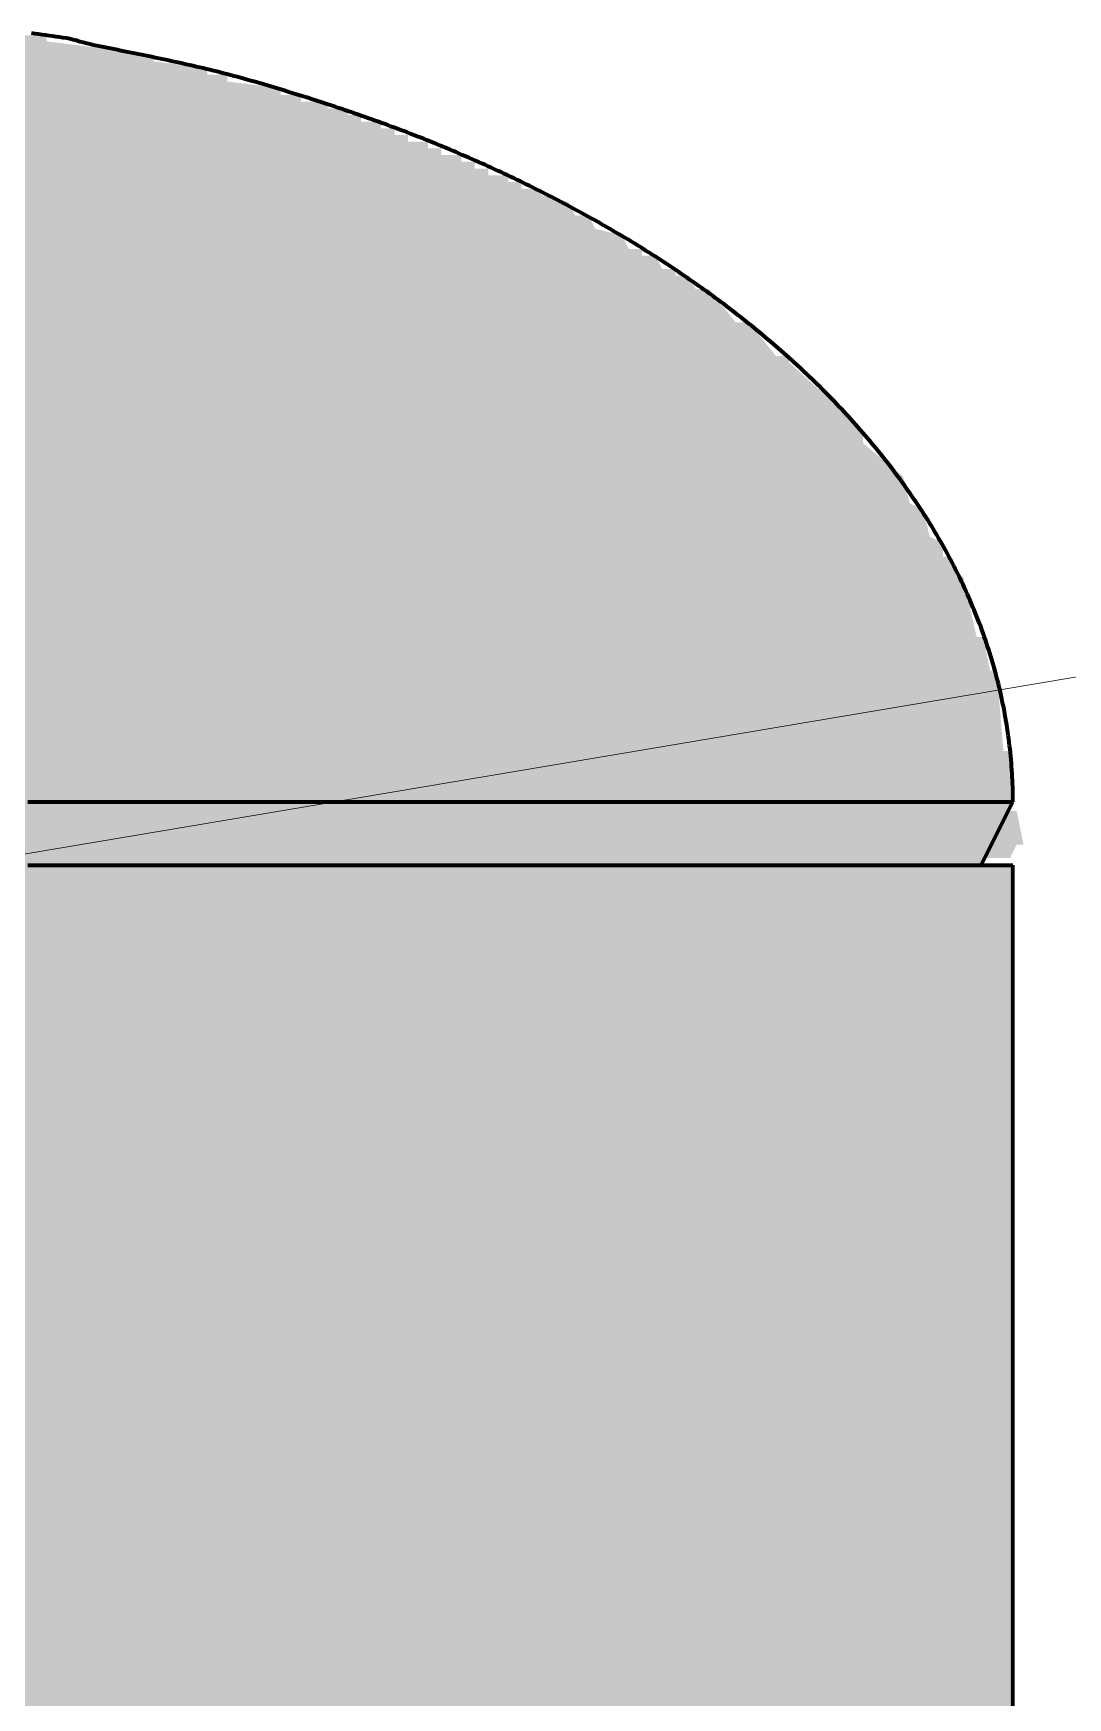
# Model space of a CAD drawing. Header units: millimetres. Extents: x 0 to 1554, y 0 to 420.
# Drawn here: x 1225.86 to 1241.32, y 168.35 to 193.22 of the extents above; entities that cross this region are included whole.
import ezdxf

# ---------------------------------------------------------------- set-up
doc = ezdxf.new("R2010")
doc.units = ezdxf.units.MM
for name, color, linetype, lineweight in [('01-VISIBLE', 7, 'CONTINUOUS', 70), ('08-FINA', 5, 'CONTINUOUS', 18), ('13-GRAFICA', 30, 'CONTINUOUS', 18)]:
    doc.layers.add(name, color=color, linetype=linetype, lineweight=lineweight)

msp = doc.modelspace()

# ---------------------------------------------------------------- hatches: boundary and pattern name
at = {"layer": '13-GRAFICA', "true_color": 0xb21820}
h = msp.add_hatch(color=7, dxfattribs=at)
h.dxf.hatch_style = 1
h.paths.add_polyline_path([(1201.557, 182), (1201.658, 182), (1201.658, 182.3), (1201.757, 182.3), (1201.757, 182.5), (1201.858, 182.5), (1201.858, 182.8), (1201.957, 182.8), (1201.957, 183), (1202.057, 183), (1202.057, 183.3), (1202.158, 183.3), (1202.158, 183.5), (1202.257, 183.5), (1202.257, 183.8), (1202.358, 183.8), (1202.358, 184), (1202.457, 184), (1202.457, 184.3), (1202.557, 184.3), (1202.557, 184.5), (1202.658, 184.5), (1202.658, 184.8), (1202.757, 184.8), (1202.757, 185), (1202.858, 185), (1202.858, 185.2), (1203.057, 185.3), (1203.057, 185.5), (1203.158, 185.5), (1203.257, 185.8), (1203.557, 186), (1203.557, 186.2), (1203.658, 186.2), (1203.757, 186.5), (1204.057, 186.7), (1204.057, 186.9), (1204.158, 186.9), (1204.257, 187.2), (1204.557, 187.4), (1204.557, 187.6), (1204.757, 187.7), (1204.858, 188), (1205.057, 188), (1205.257, 188.3), (1205.457, 188.3), (1205.557, 188.5), (1205.757, 188.5), (1205.957, 188.8), (1206.158, 188.8), (1206.358, 189.1), (1206.557, 189.1), (1206.658, 189.3), (1206.858, 189.3), (1207.057, 189.6), (1207.257, 189.6), (1207.457, 189.9), (1207.658, 189.9), (1207.858, 190.2), (1208.057, 190.2), (1208.158, 190.4), (1208.358, 190.4), (1208.557, 190.7), (1208.757, 190.7), (1208.757, 190.8), (1208.957, 190.8), (1208.957, 190.9), (1209.557, 191), (1209.557, 191.1), (1209.757, 191.1), (1209.757, 191.2), (1210.057, 191.2), (1210.057, 191.3), (1210.957, 191.5), (1210.957, 191.6), (1211.158, 191.6), (1211.158, 191.7), (1212.057, 191.9), (1212.057, 192), (1212.257, 192), (1212.257, 192.1), (1213.158, 192.3), (1213.158, 192.4), (1213.358, 192.4), (1213.358, 192.5), (1213.658, 192.5), (1213.658, 192.6), (1213.957, 192.6), (1213.957, 192.7), (1214.257, 192.7), (1214.257, 192.8), (1214.557, 192.8), (1214.557, 192.9), (1215.557, 193), (1215.557, 193.1), (1216.057, 193.1), (1216.057, 193.2), (1216.257, 193.2), (1216.257, 193.1), (1216.658, 193.1), (1216.658, 193.2), (1218.557, 193.2), (1218.557, 193.1), (1220.158, 193.1), (1220.158, 193.2), (1222.957, 193.2), (1222.957, 193.1), (1226.057, 193.2), (1226.057, 193.1), (1227.658, 192.9), (1227.658, 192.8), (1228.457, 192.7), (1228.457, 192.6), (1228.757, 192.6), (1228.757, 192.5), (1229.557, 192.4), (1229.557, 192.3), (1229.858, 192.3), (1229.858, 192.2), (1230.257, 192.2), (1230.257, 192.1), (1230.557, 192.1), (1230.557, 192), (1230.757, 192), (1230.757, 191.9), (1231.057, 191.9), (1231.057, 191.8), (1231.257, 191.8), (1231.257, 191.7), (1231.457, 191.7), (1231.457, 191.6), (1231.757, 191.6), (1231.757, 191.5), (1231.957, 191.5), (1231.957, 191.4), (1232.257, 191.4), (1232.257, 191.3), (1232.457, 191.3), (1232.457, 191.2), (1232.658, 191.2), (1232.658, 191.1), (1232.957, 191.1), (1232.957, 191), (1233.158, 191), (1233.158, 190.9), (1233.457, 190.9), (1233.457, 190.8), (1233.858, 190.7), (1233.957, 190.5), (1234.158, 190.5), (1234.257, 190.3), (1234.658, 190.2), (1234.757, 190), (1234.957, 190), (1234.957, 189.9), (1235.158, 189.9), (1235.257, 189.7), (1235.457, 189.7), (1235.457, 189.6), (1235.658, 189.6), (1235.757, 189.4), (1235.957, 189.4), (1236.358, 188.9), (1236.557, 188.9), (1236.957, 188.4), (1237.158, 188.4), (1237.158, 188.3), (1238.257, 187.3), (1238.257, 187.1), (1238.858, 186.6), (1238.957, 186.2), (1239.158, 186.1), (1239.257, 185.7), (1239.457, 185.6), (1239.457, 185.4), (1239.557, 185.4), (1239.658, 185.1), (1239.757, 185.1), (1239.957, 184.2), (1240.057, 184.2), (1240.158, 183.7), (1240.257, 183.7), (1240.358, 182.5), (1240.457, 182.5), (1240.457, 181.6), (1201.557, 181.6), (1201.557, 181.7), (1201.457, 181.7)])
h = msp.add_hatch(color=7, dxfattribs=at)
h.dxf.hatch_style = 1
h.paths.add_polyline_path([(1240.658, 181.1), (1240.557, 181.1), (1240.457, 180.9), (1201.557, 180.9), (1201.557, 181), (1201.358, 181.1), (1201.358, 181.5), (1201.457, 181.5), (1201.457, 181.6), (1240.557, 181.6)])
h = msp.add_hatch(color=7, dxfattribs=at)
h.dxf.hatch_style = 1
h.paths.add_polyline_path([(1240.057, 180.9), (1240.057, 180.8), (1201.957, 180.8), (1201.957, 180.9)])
h = msp.add_hatch(color=7, dxfattribs=at)
h.dxf.hatch_style = 1
h.paths.add_polyline_path([(1225.957, 180.8), (1225.957, 138.8), (1221.158, 138.8), (1221.158, 180.7), (1220.858, 180.7), (1220.858, 138.8), (1216.057, 138.8), (1216.057, 180.8)])
h = msp.add_hatch(color=7, dxfattribs=at)
h.dxf.hatch_style = 1
h.paths.add_polyline_path([(1240.457, 180.8), (1240.457, 90.8), (1225.957, 90.8), (1225.957, 132.8), (1225.957, 138.8), (1225.957, 180.8)])

# ---------------------------------------------------------------- linework, layer by layer
at = {"layer": '01-VISIBLE'}
for p, q in [((1240.025, 180.79), (1240.5, 181.74)), ((1240.5, 90.79), (1240.5, 180.79))]:
    msp.add_line(p, q, dxfattribs=at)
for points in [[(1240.5, 181.74), (1240.5, 181.792), (1240.499, 181.845), (1240.498, 181.897), (1240.497, 181.95), (1240.495, 182.002), (1240.493, 182.055), (1240.491, 182.107), (1240.488, 182.159), (1240.485, 182.212), (1240.481, 182.264), (1240.477, 182.316), (1240.473, 182.368), (1240.468, 182.421), (1240.463, 182.473), (1240.457, 182.525), (1240.451, 182.577), (1240.445, 182.629), (1240.438, 182.681), (1240.431, 182.733), (1240.424, 182.785), (1240.416, 182.837), (1240.408, 182.889), (1240.399, 182.94), (1240.391, 182.992), (1240.381, 183.044), (1240.372, 183.095), (1240.362, 183.147), (1240.351, 183.198), (1240.341, 183.249), (1240.33, 183.301), (1240.318, 183.352), (1240.307, 183.403), (1240.295, 183.454), (1240.282, 183.505), (1240.269, 183.556), (1240.256, 183.607), (1240.243, 183.657), (1240.229, 183.708), (1240.215, 183.758), (1240.2, 183.809), (1240.185, 183.859), (1240.17, 183.909), (1240.154, 183.959), (1240.139, 184.009), (1240.122, 184.059), (1240.106, 184.109), (1240.089, 184.158), (1240.072, 184.208), (1240.054, 184.257), (1240.036, 184.307), (1240.018, 184.356), (1240, 184.405), (1239.981, 184.454), (1239.962, 184.503), (1239.942, 184.551), (1239.923, 184.6), (1239.903, 184.648), (1239.882, 184.697), (1239.862, 184.745), (1239.841, 184.793), (1239.819, 184.841), (1239.798, 184.889), (1239.776, 184.936), (1239.754, 184.984), (1239.731, 185.031), (1239.709, 185.079), (1239.686, 185.126), (1239.662, 185.173), (1239.639, 185.22), (1239.615, 185.266), (1239.591, 185.313), (1239.567, 185.359), (1239.542, 185.406), (1239.517, 185.452), (1239.492, 185.498), (1239.466, 185.543), (1239.441, 185.589), (1239.415, 185.635), (1239.389, 185.68), (1239.362, 185.725), (1239.335, 185.771), (1239.308, 185.815), (1239.281, 185.86), (1239.254, 185.905), (1239.226, 185.949), (1239.198, 185.994), (1239.17, 186.038), (1239.141, 186.082), (1239.113, 186.126), (1239.084, 186.17), (1239.055, 186.213), (1239.025, 186.257), (1238.996, 186.3), (1238.966, 186.343), (1238.936, 186.386), (1238.906, 186.429), (1238.875, 186.472), (1238.844, 186.514), (1238.814, 186.557), (1238.782, 186.599), (1238.751, 186.641), (1238.72, 186.683), (1238.688, 186.724), (1238.656, 186.766), (1238.624, 186.807), (1238.591, 186.849), (1238.559, 186.89), (1238.526, 186.931), (1238.493, 186.972), (1238.46, 187.012), (1238.427, 187.053), (1238.393, 187.093), (1238.36, 187.133), (1238.326, 187.173), (1238.292, 187.213), (1238.257, 187.253), (1238.223, 187.292), (1238.188, 187.332), (1238.154, 187.371), (1238.119, 187.41), (1238.083, 187.449), (1238.048, 187.488), (1238.013, 187.526), (1237.977, 187.565), (1237.941, 187.603), (1237.905, 187.641), (1237.869, 187.679), (1237.833, 187.717), (1237.796, 187.755), (1237.76, 187.792), (1237.723, 187.83), (1237.686, 187.867), (1237.649, 187.904), (1237.612, 187.941), (1237.574, 187.978), (1237.537, 188.014), (1237.499, 188.051), (1237.461, 188.087), (1237.423, 188.123), (1237.385, 188.159), (1237.347, 188.195), (1237.309, 188.231), (1237.27, 188.266), (1237.231, 188.302), (1237.193, 188.337), (1237.154, 188.372), (1237.115, 188.407), (1237.075, 188.442), (1237.036, 188.477), (1236.997, 188.511), (1236.957, 188.545), (1236.917, 188.58), (1236.877, 188.614), (1236.837, 188.648), (1236.797, 188.681), (1236.757, 188.715), (1236.717, 188.749), (1236.676, 188.782), (1236.636, 188.815), (1236.595, 188.848), (1236.554, 188.881), (1236.513, 188.914), (1236.472, 188.946), (1236.431, 188.979), (1236.39, 189.011), (1236.348, 189.043), (1236.307, 189.075), (1236.265, 189.107), (1236.223, 189.139), (1236.182, 189.171), (1236.14, 189.202), (1236.098, 189.233), (1236.055, 189.265), (1236.013, 189.296), (1235.971, 189.327), (1235.928, 189.357), (1235.886, 189.388), (1235.843, 189.419), (1235.8, 189.449), (1235.758, 189.479), (1235.715, 189.509), (1235.672, 189.539), (1235.629, 189.569), (1235.585, 189.599), (1235.542, 189.628), (1235.499, 189.658), (1235.455, 189.687), (1235.411, 189.716), (1235.368, 189.745), (1235.324, 189.774), (1235.28, 189.803), (1235.236, 189.831), (1235.192, 189.86), (1235.148, 189.888), (1235.104, 189.916), (1235.06, 189.944), (1235.015, 189.972), (1234.971, 190), (1234.926, 190.028), (1234.882, 190.055), (1234.837, 190.083), (1234.792, 190.11), (1234.747, 190.137), (1234.702, 190.164), (1234.657, 190.191), (1234.612, 190.218), (1234.567, 190.245), (1234.522, 190.271), (1234.477, 190.297), (1234.431, 190.324), (1234.386, 190.35), (1234.34, 190.376), (1234.295, 190.402), (1234.249, 190.428), (1234.203, 190.453), (1234.157, 190.479), (1234.112, 190.504), (1234.066, 190.529), (1234.02, 190.554), (1233.973, 190.579), (1233.927, 190.604), (1233.881, 190.629), (1233.835, 190.654), (1233.788, 190.678), (1233.742, 190.703), (1233.696, 190.727), (1233.649, 190.751), (1233.602, 190.775), (1233.556, 190.799), (1233.509, 190.823), (1233.462, 190.846), (1233.415, 190.87), (1233.368, 190.893), (1233.322, 190.917), (1233.274, 190.94), (1233.227, 190.963), (1233.18, 190.986), (1233.133, 191.009), (1233.086, 191.031), (1233.039, 191.054), (1232.991, 191.077), (1232.944, 191.099), (1232.896, 191.121), (1232.849, 191.143), (1232.801, 191.165), (1232.754, 191.187), (1232.706, 191.209), (1232.658, 191.231), (1232.61, 191.253), (1232.563, 191.274), (1232.515, 191.295), (1232.467, 191.317), (1232.419, 191.338), (1232.371, 191.359), (1232.323, 191.38), (1232.275, 191.401), (1232.226, 191.421), (1232.178, 191.442), (1232.13, 191.462), (1232.082, 191.483), (1232.033, 191.503), (1231.985, 191.523), (1231.936, 191.543), (1231.888, 191.563), (1231.839, 191.583), (1231.791, 191.603), (1231.742, 191.622), (1231.693, 191.642), (1231.645, 191.661), (1231.596, 191.68), (1231.547, 191.699), (1231.498, 191.718), (1231.449, 191.737), (1231.4, 191.756), (1231.351, 191.775), (1231.302, 191.793), (1231.253, 191.811), (1231.204, 191.83), (1231.155, 191.848), (1231.106, 191.866), (1231.056, 191.884), (1231.007, 191.902), (1230.958, 191.919), (1230.908, 191.937), (1230.859, 191.954), (1230.809, 191.972), (1230.76, 191.989), (1230.71, 192.006), (1230.661, 192.023), (1230.611, 192.04), (1230.561, 192.057), (1230.512, 192.074), (1230.462, 192.091), (1230.412, 192.107), (1230.363, 192.124), (1230.313, 192.14), (1230.263, 192.157), (1230.213, 192.173), (1230.163, 192.189), (1230.113, 192.206), (1230.064, 192.222), (1230.014, 192.238), (1229.964, 192.254), (1229.914, 192.269), (1229.864, 192.285), (1229.814, 192.301), (1229.764, 192.317), (1229.714, 192.332), (1229.663, 192.348), (1229.613, 192.363), (1229.563, 192.378), (1229.513, 192.394), (1229.463, 192.409), (1229.413, 192.424), (1229.362, 192.439), (1229.312, 192.454), (1229.262, 192.469), (1229.211, 192.483), (1229.161, 192.498), (1229.111, 192.512), (1229.06, 192.526), (1229.01, 192.54), (1228.959, 192.554), (1228.908, 192.568), (1228.858, 192.582), (1228.807, 192.595), (1228.756, 192.608), (1228.706, 192.621), (1228.655, 192.634), (1228.604, 192.647), (1228.553, 192.66), (1228.502, 192.672), (1228.451, 192.685), (1228.4, 192.697), (1228.349, 192.709), (1228.298, 192.721), (1228.247, 192.733), (1228.196, 192.745), (1228.145, 192.756), (1228.094, 192.767), (1228.042, 192.779), (1227.991, 192.79), (1227.94, 192.801), (1227.889, 192.812), (1227.837, 192.823), (1227.786, 192.834), (1227.735, 192.845), (1227.684, 192.855), (1227.632, 192.866), (1227.581, 192.877), (1227.529, 192.887), (1227.478, 192.898), (1227.427, 192.908), (1227.375, 192.919), (1227.324, 192.929), (1227.273, 192.94), (1227.221, 192.95), (1227.17, 192.96), (1227.118, 192.971), (1227.067, 192.981), (1227.016, 192.992), (1226.964, 193.002), (1226.913, 193.013), (1226.862, 193.024), (1226.81, 193.034), (1226.759, 193.045), (1226.708, 193.057), (1226.657, 193.068), (1226.606, 193.081), (1226.555, 193.094), (1226.505, 193.11), (1226.455, 193.124), (1226.403, 193.135), (1226.352, 193.145), (1226.3, 193.153), (1226.248, 193.162), (1226.196, 193.169), (1226.145, 193.177), (1226.093, 193.184), (1226.041, 193.192), (1225.989, 193.199), (1225.937, 193.206), (1225.885, 193.213), (1225.833, 193.22)], [(1225.777, 181.74), (1225.875, 181.74), (1225.973, 181.74), (1226.07, 181.74), (1226.168, 181.74), (1226.265, 181.74), (1226.362, 181.74), (1226.46, 181.74), (1226.557, 181.74), (1226.655, 181.74), (1226.753, 181.74), (1226.85, 181.74), (1226.947, 181.74), (1227.045, 181.74), (1227.142, 181.74), (1227.24, 181.74), (1227.338, 181.74), (1227.435, 181.74), (1227.533, 181.74), (1227.63, 181.74), (1227.727, 181.74), (1227.825, 181.74), (1227.922, 181.74), (1228.02, 181.74), (1228.118, 181.74), (1228.215, 181.74), (1228.312, 181.74), (1228.41, 181.74), (1228.507, 181.74), (1228.605, 181.74), (1228.703, 181.74), (1228.8, 181.74), (1228.898, 181.74), (1228.995, 181.74), (1229.092, 181.74), (1229.19, 181.74), (1229.287, 181.74), (1229.385, 181.74), (1229.483, 181.74), (1229.58, 181.74), (1229.678, 181.74), (1229.775, 181.74), (1229.872, 181.74), (1229.97, 181.74), (1230.067, 181.74), (1230.165, 181.74), (1230.263, 181.74), (1230.36, 181.74), (1230.457, 181.74), (1230.555, 181.74), (1230.652, 181.74), (1230.75, 181.74), (1230.848, 181.74), (1230.945, 181.74), (1231.043, 181.74), (1231.14, 181.74), (1231.237, 181.74), (1231.335, 181.74), (1231.432, 181.74), (1231.53, 181.74), (1231.628, 181.74), (1231.725, 181.74), (1231.822, 181.74), (1231.92, 181.74), (1232.017, 181.74), (1232.115, 181.74), (1232.213, 181.74), (1232.31, 181.74), (1232.408, 181.74), (1232.505, 181.74), (1232.602, 181.74), (1232.7, 181.74), (1232.797, 181.74), (1232.895, 181.74), (1232.993, 181.74), (1233.09, 181.74), (1233.188, 181.74), (1233.285, 181.74), (1233.382, 181.74), (1233.48, 181.74), (1233.578, 181.74), (1233.675, 181.74), (1233.773, 181.74), (1233.87, 181.74), (1233.967, 181.74), (1234.065, 181.74), (1234.162, 181.74), (1234.26, 181.74), (1234.358, 181.74), (1234.455, 181.74), (1234.553, 181.74), (1234.65, 181.74), (1234.747, 181.74), (1234.845, 181.74), (1234.943, 181.74), (1235.04, 181.74), (1235.138, 181.74), (1235.235, 181.74), (1235.332, 181.74), (1235.43, 181.74), (1235.527, 181.74), (1235.625, 181.74), (1235.723, 181.74), (1235.82, 181.74), (1235.918, 181.74), (1236.015, 181.74), (1236.112, 181.74), (1236.21, 181.74), (1236.307, 181.74), (1236.405, 181.74), (1236.503, 181.74), (1236.6, 181.74), (1236.697, 181.74), (1236.795, 181.74), (1236.892, 181.74), (1236.99, 181.74), (1237.088, 181.74), (1237.185, 181.74), (1237.283, 181.74), (1237.38, 181.74), (1237.477, 181.74), (1237.575, 181.74), (1237.672, 181.74), (1237.77, 181.74), (1237.868, 181.74), (1237.965, 181.74), (1238.062, 181.74), (1238.16, 181.74), (1238.257, 181.74), (1238.355, 181.74), (1238.453, 181.74), (1238.55, 181.74), (1238.648, 181.74), (1238.745, 181.74), (1238.842, 181.74), (1238.94, 181.74), (1239.037, 181.74), (1239.135, 181.74), (1239.233, 181.74), (1239.33, 181.74), (1239.428, 181.74), (1239.525, 181.74), (1239.622, 181.74), (1239.72, 181.74), (1239.818, 181.74), (1239.915, 181.74), (1240.013, 181.74), (1240.11, 181.74), (1240.207, 181.74), (1240.305, 181.74), (1240.402, 181.74), (1240.5, 181.74)], [(1225.777, 180.79), (1225.875, 180.79), (1225.973, 180.79), (1226.07, 180.79), (1226.168, 180.79), (1226.265, 180.79), (1226.362, 180.79), (1226.46, 180.79), (1226.557, 180.79), (1226.655, 180.79), (1226.753, 180.79), (1226.85, 180.79), (1226.947, 180.79), (1227.045, 180.79), (1227.142, 180.79), (1227.24, 180.79), (1227.338, 180.79), (1227.435, 180.79), (1227.533, 180.79), (1227.63, 180.79), (1227.727, 180.79), (1227.825, 180.79), (1227.922, 180.79), (1228.02, 180.79), (1228.118, 180.79), (1228.215, 180.79), (1228.312, 180.79), (1228.41, 180.79), (1228.507, 180.79), (1228.605, 180.79), (1228.703, 180.79), (1228.8, 180.79), (1228.898, 180.79), (1228.995, 180.79), (1229.092, 180.79), (1229.19, 180.79), (1229.287, 180.79), (1229.385, 180.79), (1229.483, 180.79), (1229.58, 180.79), (1229.678, 180.79), (1229.775, 180.79), (1229.872, 180.79), (1229.97, 180.79), (1230.067, 180.79), (1230.165, 180.79), (1230.263, 180.79), (1230.36, 180.79), (1230.457, 180.79), (1230.555, 180.79), (1230.652, 180.79), (1230.75, 180.79), (1230.848, 180.79), (1230.945, 180.79), (1231.043, 180.79), (1231.14, 180.79), (1231.237, 180.79), (1231.335, 180.79), (1231.432, 180.79), (1231.53, 180.79), (1231.628, 180.79), (1231.725, 180.79), (1231.822, 180.79), (1231.92, 180.79), (1232.017, 180.79), (1232.115, 180.79), (1232.213, 180.79), (1232.31, 180.79), (1232.408, 180.79), (1232.505, 180.79), (1232.602, 180.79), (1232.7, 180.79), (1232.797, 180.79), (1232.895, 180.79), (1232.993, 180.79), (1233.09, 180.79), (1233.188, 180.79), (1233.285, 180.79), (1233.382, 180.79), (1233.48, 180.79), (1233.578, 180.79), (1233.675, 180.79), (1233.773, 180.79), (1233.87, 180.79), (1233.967, 180.79), (1234.065, 180.79), (1234.162, 180.79), (1234.26, 180.79), (1234.358, 180.79), (1234.455, 180.79), (1234.553, 180.79), (1234.65, 180.79), (1234.747, 180.79), (1234.845, 180.79), (1234.943, 180.79), (1235.04, 180.79), (1235.138, 180.79), (1235.235, 180.79), (1235.332, 180.79), (1235.43, 180.79), (1235.527, 180.79), (1235.625, 180.79), (1235.723, 180.79), (1235.82, 180.79), (1235.918, 180.79), (1236.015, 180.79), (1236.112, 180.79), (1236.21, 180.79), (1236.307, 180.79), (1236.405, 180.79), (1236.503, 180.79), (1236.6, 180.79), (1236.697, 180.79), (1236.795, 180.79), (1236.892, 180.79), (1236.99, 180.79), (1237.088, 180.79), (1237.185, 180.79), (1237.283, 180.79), (1237.38, 180.79), (1237.477, 180.79), (1237.575, 180.79), (1237.672, 180.79), (1237.77, 180.79), (1237.868, 180.79), (1237.965, 180.79), (1238.062, 180.79), (1238.16, 180.79), (1238.257, 180.79), (1238.355, 180.79), (1238.453, 180.79), (1238.55, 180.79), (1238.648, 180.79), (1238.745, 180.79), (1238.842, 180.79), (1238.94, 180.79), (1239.037, 180.79), (1239.135, 180.79), (1239.233, 180.79), (1239.33, 180.79), (1239.428, 180.79), (1239.525, 180.79), (1239.622, 180.79), (1239.72, 180.79), (1239.818, 180.79), (1239.915, 180.79), (1240.013, 180.79), (1240.11, 180.79), (1240.207, 180.79), (1240.305, 180.79), (1240.402, 180.79), (1240.5, 180.79)]]:
    msp.add_lwpolyline(points, dxfattribs=at)
at = {"layer": '08-FINA'}
msp.add_line((1212.852, 178.79), (1248.5, 184.79), dxfattribs=at)

doc.saveas('drawing.dxf')
